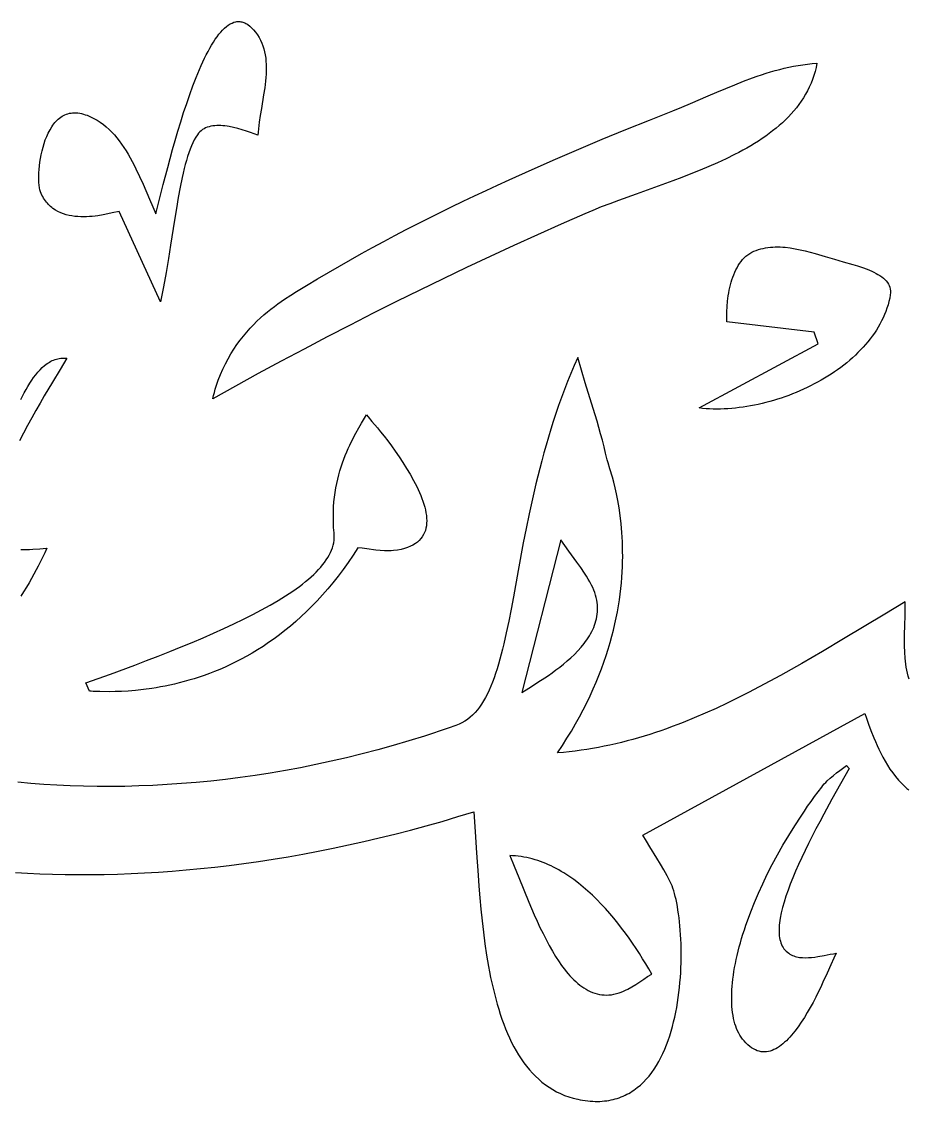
# Model space of a CAD drawing. Extents: x -500 to 500, y -300 to 300.
# Drawn here: x 168.2 to 276.2, y -26.1 to 105.4 of the extents above; entities that cross this region are included whole.
import ezdxf

# ---------------------------------------------------------------- set-up
doc = ezdxf.new("R2010")
doc.units = 0
doc.header["$MEASUREMENT"] = 0
doc.layers.add('IMPORT_-_120CM_SUR_70CM-1', color=18, linetype='CONTINUOUS')

msp = doc.modelspace()

# ---------------------------------------------------------------- linework, layer by layer
at = {"layer": 'IMPORT_-_120CM_SUR_70CM-1'}
for points in [[(185.11, 71.26), (180.05, 82.27), (179.22, 82.09), (178.7, 81.97), (178.11, 81.86), (177.47, 81.76), (177.13, 81.71), (176.79, 81.68), (176.45, 81.65), (176.09, 81.63), (175.74, 81.62), (175.38, 81.63), (175.02, 81.65), (174.66, 81.68), (174.31, 81.73), (173.96, 81.8), (173.61, 81.88), (173.27, 81.99), (172.94, 82.12), (172.61, 82.27), (172.3, 82.45), (172, 82.65), (171.86, 82.76), (171.72, 82.88), (171.58, 83), (171.45, 83.14), (171.32, 83.28), (171.2, 83.42), (171.08, 83.58), (170.96, 83.74), (170.85, 83.91), (170.75, 84.09), (170.65, 84.28), (170.55, 84.48), (170.48, 84.67), (170.42, 84.9), (170.37, 85.17), (170.33, 85.48), (170.3, 85.81), (170.29, 86.18), (170.28, 86.56), (170.29, 86.97), (170.32, 87.39), (170.36, 87.83), (170.41, 88.28), (170.48, 88.73), (170.57, 89.19), (170.67, 89.65), (170.79, 90.11), (170.92, 90.56), (171.07, 91), (171.24, 91.42), (171.43, 91.83), (171.64, 92.22), (171.86, 92.59), (171.98, 92.77), (172.11, 92.93), (172.23, 93.09), (172.37, 93.24), (172.51, 93.39), (172.65, 93.52), (172.8, 93.64), (172.96, 93.76), (173.12, 93.87), (173.29, 93.96), (173.46, 94.04), (173.64, 94.12), (173.82, 94.18), (174.01, 94.23), (174.2, 94.26), (174.4, 94.29), (174.6, 94.3), (174.82, 94.29), (175.03, 94.28), (175.26, 94.24), (175.48, 94.2), (175.72, 94.13), (175.94, 94.06), (176.16, 93.99), (176.59, 93.81), (176.99, 93.61), (177.39, 93.39), (177.77, 93.14), (178.14, 92.87), (178.49, 92.58), (178.83, 92.27), (179.16, 91.95), (179.48, 91.6), (179.78, 91.24), (180.08, 90.87), (180.36, 90.48), (180.64, 90.08), (180.9, 89.66), (181.16, 89.24), (181.41, 88.8), (181.65, 88.36), (181.88, 87.92), (182.11, 87.46), (182.55, 86.54), (182.97, 85.61), (183.76, 83.76), (184.15, 82.86), (184.53, 81.99), (185.44, 85.55), (185.98, 87.62), (186.58, 89.81), (186.89, 90.93), (187.22, 92.06), (187.57, 93.19), (187.92, 94.31), (188.29, 95.42), (188.66, 96.51), (189.05, 97.57), (189.44, 98.59), (189.85, 99.57), (190.05, 100.04), (190.26, 100.49), (190.47, 100.94), (190.68, 101.36), (190.89, 101.77), (191.11, 102.17), (191.33, 102.54), (191.54, 102.9), (191.77, 103.24), (191.99, 103.55), (192.21, 103.85), (192.44, 104.12), (192.66, 104.37), (192.89, 104.59), (193.12, 104.79), (193.35, 104.96), (193.58, 105.11), (193.82, 105.22), (194.05, 105.31), (194.29, 105.37), (194.4, 105.39), (194.52, 105.4), (194.64, 105.4), (194.76, 105.39), (194.88, 105.38), (195, 105.35), (195.12, 105.32), (195.24, 105.28), (195.36, 105.23), (195.48, 105.18), (195.6, 105.11), (195.72, 105.04), (195.96, 104.86), (196.2, 104.65), (196.44, 104.4), (196.69, 104.1), (196.91, 103.79), (197.12, 103.47), (197.29, 103.13), (197.45, 102.79), (197.58, 102.44), (197.69, 102.08), (197.78, 101.71), (197.85, 101.34), (197.91, 100.96), (197.94, 100.57), (197.96, 100.18), (197.97, 99.79), (197.97, 99.39), (197.95, 98.98), (197.92, 98.57), (197.88, 98.16), (197.79, 97.33), (197.66, 96.49), (197.39, 94.81), (197.25, 93.98), (197.13, 93.16), (197.03, 92.35), (197, 91.95), (196.97, 91.55), (196.52, 91.73), (196.05, 91.9), (195.56, 92.07), (195.05, 92.23), (194.53, 92.38), (194, 92.51), (193.47, 92.61), (193.21, 92.65), (192.95, 92.69), (192.69, 92.71), (192.43, 92.73), (192.18, 92.73), (191.94, 92.73), (191.7, 92.71), (191.46, 92.69), (191.23, 92.65), (191.01, 92.59), (190.8, 92.53), (190.6, 92.45), (190.4, 92.35), (190.22, 92.24), (190.04, 92.11), (189.88, 91.97), (189.73, 91.8), (189.59, 91.62), (189.4, 91.32), (189.21, 90.98), (189.03, 90.63), (188.86, 90.25), (188.7, 89.85), (188.54, 89.42), (188.39, 88.98), (188.25, 88.5), (188.12, 88.01), (187.99, 87.5), (187.86, 86.96), (187.74, 86.41), (187.5, 85.23), (187.27, 83.97), (187.04, 82.63), (186.82, 81.22), (186.33, 78.17), (186.07, 76.54), (185.78, 74.85), (185.46, 73.09)], [(191.47, 59.47), (191.56, 59.86), (191.67, 60.25), (191.77, 60.62), (191.89, 61), (192.01, 61.36), (192.13, 61.72), (192.4, 62.42), (192.69, 63.09), (193, 63.73), (193.33, 64.35), (193.67, 64.95), (194.03, 65.52), (194.41, 66.07), (194.79, 66.6), (195.19, 67.1), (195.6, 67.58), (196.01, 68.05), (196.43, 68.49), (196.85, 68.91), (197.27, 69.31), (197.7, 69.69), (198.13, 70.05), (198.55, 70.39), (198.97, 70.72), (199.39, 71.03), (199.79, 71.32), (200.19, 71.6), (200.96, 72.1), (201.67, 72.55), (202.89, 73.28), (204.22, 74.08), (205.55, 74.86), (206.89, 75.63), (208.23, 76.39), (209.58, 77.15), (210.93, 77.89), (212.29, 78.62), (213.66, 79.35), (215.03, 80.06), (216.4, 80.77), (217.78, 81.47), (219.17, 82.16), (220.56, 82.84), (221.95, 83.51), (223.35, 84.18), (224.75, 84.83), (226.15, 85.48), (227.56, 86.13), (230.38, 87.4), (233.22, 88.64), (236.06, 89.86), (238.91, 91.06), (241.78, 92.24), (244.64, 93.4), (247.51, 94.54), (248.59, 94.98), (249.66, 95.42), (251.8, 96.35), (252.88, 96.81), (253.96, 97.27), (255.04, 97.71), (256.12, 98.14), (257.21, 98.55), (257.76, 98.74), (258.31, 98.93), (258.86, 99.1), (259.41, 99.27), (259.97, 99.43), (260.52, 99.58), (261.08, 99.72), (261.64, 99.84), (262.2, 99.96), (262.77, 100.06), (263.34, 100.15), (263.9, 100.22), (264.48, 100.28), (265.05, 100.32), (264.94, 99.81), (264.82, 99.31), (264.67, 98.82), (264.51, 98.35), (264.33, 97.88), (264.12, 97.43), (263.91, 96.98), (263.67, 96.55), (263.42, 96.12), (263.15, 95.71), (262.86, 95.31), (262.56, 94.91), (262.25, 94.53), (261.92, 94.15), (261.57, 93.79), (261.22, 93.43), (260.85, 93.08), (260.46, 92.74), (260.07, 92.41), (259.66, 92.08), (259.24, 91.76), (258.81, 91.45), (258.37, 91.15), (257.92, 90.85), (257.46, 90.56), (256.99, 90.28), (256.51, 90), (256.03, 89.73), (255.53, 89.46), (255.03, 89.2), (254.01, 88.7), (252.96, 88.21), (251.9, 87.74), (250.81, 87.29), (249.71, 86.85), (248.61, 86.42), (247.49, 86.01), (245.26, 85.2), (243.04, 84.4), (240.87, 83.62), (239.81, 83.22), (238.78, 82.82), (237.77, 82.41), (236.79, 82), (233.89, 80.73), (231, 79.44), (228.12, 78.13), (225.25, 76.8), (222.38, 75.45), (219.53, 74.09), (216.68, 72.7), (213.85, 71.3), (211.02, 69.88), (208.2, 68.45), (205.39, 66.99), (202.58, 65.52), (199.79, 64.03), (197.01, 62.53), (194.23, 61.01)], [(250.7, 58.35), (265.19, 66.16), (264.7, 67.58), (254.07, 68.82), (254.06, 69.42), (254.07, 70.05), (254.1, 70.7), (254.16, 71.36), (254.25, 72.02), (254.31, 72.35), (254.37, 72.68), (254.44, 73.01), (254.52, 73.33), (254.6, 73.65), (254.7, 73.97), (254.81, 74.27), (254.92, 74.57), (255.04, 74.87), (255.18, 75.15), (255.32, 75.42), (255.47, 75.69), (255.64, 75.94), (255.81, 76.18), (256, 76.41), (256.2, 76.62), (256.41, 76.82), (256.63, 77), (256.86, 77.16), (257.11, 77.31), (257.37, 77.43), (257.64, 77.54), (257.92, 77.64), (258.21, 77.72), (258.5, 77.78), (258.79, 77.84), (259.09, 77.88), (259.38, 77.92), (259.68, 77.94), (259.98, 77.95), (260.28, 77.95), (260.58, 77.95), (260.88, 77.93), (261.19, 77.91), (261.8, 77.84), (262.41, 77.74), (263.02, 77.62), (263.63, 77.48), (264.24, 77.32), (264.84, 77.15), (266.04, 76.8), (267.21, 76.45), (268.26, 76.15), (269.42, 75.82), (270.01, 75.64), (270.61, 75.44), (271.18, 75.23), (271.46, 75.11), (271.73, 74.99), (272, 74.87), (272.25, 74.74), (272.49, 74.6), (272.72, 74.46), (272.94, 74.31), (273.14, 74.15), (273.32, 73.98), (273.49, 73.81), (273.63, 73.63), (273.76, 73.44), (273.86, 73.25), (273.94, 73.04), (273.99, 72.83), (274.02, 72.61), (274.02, 72.37), (273.99, 72.13), (273.92, 71.72), (273.82, 71.31), (273.71, 70.9), (273.58, 70.5), (273.44, 70.1), (273.28, 69.71), (273.11, 69.32), (272.93, 68.94), (272.73, 68.56), (272.52, 68.19), (272.29, 67.82), (272.05, 67.46), (271.8, 67.11), (271.54, 66.76), (271.26, 66.41), (270.98, 66.07), (270.68, 65.74), (270.37, 65.41), (270.05, 65.09), (269.73, 64.77), (269.39, 64.46), (269.04, 64.16), (268.69, 63.86), (268.32, 63.57), (267.95, 63.29), (267.57, 63.01), (267.18, 62.74), (266.79, 62.48), (266.38, 62.22), (265.97, 61.97), (265.56, 61.73), (265.14, 61.49), (264.71, 61.27), (264.28, 61.05), (263.85, 60.83), (263.41, 60.63), (262.96, 60.43), (262.51, 60.24), (262.06, 60.06), (261.61, 59.88), (261.15, 59.72), (260.69, 59.56), (260.23, 59.41), (259.77, 59.27), (259.3, 59.14), (258.84, 59.01), (258.37, 58.9), (257.91, 58.79), (257.44, 58.69), (256.97, 58.6), (256.51, 58.52), (256.05, 58.45), (255.58, 58.39), (255.12, 58.34), (254.67, 58.29), (254.21, 58.26), (253.76, 58.24), (253.31, 58.22), (252.86, 58.22), (252.42, 58.22), (251.98, 58.24), (251.55, 58.26), (251.12, 58.3)], [(210.18, 57.51), (210.39, 57.27), (210.85, 56.72), (211.52, 55.92), (211.91, 55.44), (212.33, 54.91), (212.77, 54.33), (213.23, 53.72), (213.7, 53.08), (214.17, 52.4), (214.63, 51.71), (215.08, 50.99), (215.52, 50.27), (215.93, 49.53), (216.12, 49.16), (216.31, 48.79), (216.48, 48.43), (216.65, 48.06), (216.8, 47.7), (216.94, 47.34), (217.07, 46.98), (217.18, 46.62), (217.28, 46.27), (217.36, 45.93), (217.43, 45.59), (217.48, 45.26), (217.51, 44.94), (217.52, 44.62), (217.51, 44.31), (217.48, 44.01), (217.43, 43.72), (217.36, 43.44), (217.26, 43.17), (217.14, 42.92), (216.99, 42.67), (216.82, 42.44), (216.62, 42.22), (216.39, 42.02), (216.14, 41.83), (215.85, 41.66), (215.53, 41.5), (215.19, 41.36), (214.81, 41.24), (214.4, 41.13), (213.95, 41.05), (213.47, 40.98), (213.2, 40.95), (212.93, 40.94), (212.66, 40.94), (212.39, 40.95), (211.85, 40.99), (211.31, 41.05), (210.22, 41.2), (209.68, 41.27), (209.14, 41.33), (208.55, 40.41), (207.95, 39.53), (207.34, 38.68), (206.72, 37.86), (206.1, 37.07), (205.47, 36.31), (204.83, 35.58), (204.19, 34.88), (203.55, 34.21), (202.9, 33.56), (202.24, 32.94), (201.58, 32.35), (200.92, 31.79), (200.26, 31.25), (199.59, 30.73), (198.93, 30.24), (198.26, 29.77), (197.6, 29.32), (196.93, 28.9), (196.26, 28.5), (195.6, 28.12), (194.94, 27.76), (194.28, 27.42), (193.63, 27.1), (192.98, 26.8), (192.33, 26.52), (191.69, 26.26), (191.05, 26.01), (190.42, 25.78), (189.8, 25.57), (189.18, 25.37), (188.57, 25.19), (187.97, 25.02), (187.38, 24.86), (186.8, 24.72), (186.23, 24.59), (185.67, 24.48), (185.11, 24.37), (184.58, 24.28), (184.05, 24.2), (183.03, 24.06), (182.07, 23.96), (181.17, 23.88), (180.34, 23.84), (179.57, 23.81), (178.87, 23.8), (177.72, 23.82), (176.9, 23.84), (176.64, 23.85), (176.47, 23.85), (176.02, 24.86), (179.02, 25.95), (181.96, 27.04), (183.41, 27.59), (184.83, 28.14), (186.24, 28.69), (187.61, 29.25), (188.96, 29.8), (190.28, 30.36), (191.57, 30.92), (192.82, 31.48), (194.03, 32.05), (195.2, 32.61), (196.33, 33.18), (197.41, 33.75), (198.44, 34.32), (199.42, 34.89), (199.89, 35.18), (200.34, 35.47), (200.78, 35.75), (201.21, 36.04), (201.62, 36.33), (202.02, 36.62), (202.4, 36.91), (202.77, 37.2), (203.12, 37.49), (203.45, 37.78), (203.76, 38.08), (204.06, 38.37), (204.34, 38.66), (204.61, 38.96), (204.85, 39.25), (205.08, 39.55), (205.29, 39.84), (205.48, 40.14), (205.65, 40.44), (205.8, 40.73), (205.93, 41.03), (206.04, 41.33), (206.13, 41.63), (206.2, 41.93), (206.24, 42.23), (206.27, 42.53), (206.27, 42.83), (206.25, 43.13), (206.19, 43.8), (206.16, 44.45), (206.15, 45.08), (206.15, 45.71), (206.18, 46.32), (206.23, 46.92), (206.29, 47.5), (206.36, 48.07), (206.46, 48.62), (206.56, 49.17), (206.68, 49.69), (206.81, 50.21), (206.96, 50.71), (207.11, 51.19), (207.27, 51.66), (207.43, 52.12), (207.6, 52.56), (207.78, 52.99), (207.96, 53.41), (208.15, 53.81), (208.52, 54.57), (208.89, 55.27), (209.25, 55.92), (209.59, 56.51)], [(233.86, 42.27), (229.1, 23.69), (229.62, 24.03), (230.28, 24.45), (231.05, 24.94), (231.9, 25.49), (232.34, 25.79), (232.8, 26.11), (233.26, 26.44), (233.72, 26.79), (234.19, 27.16), (234.64, 27.54), (235.09, 27.93), (235.52, 28.34), (235.93, 28.77), (236.33, 29.21), (236.7, 29.66), (236.87, 29.9), (237.04, 30.13), (237.2, 30.37), (237.35, 30.62), (237.49, 30.86), (237.63, 31.11), (237.75, 31.37), (237.86, 31.62), (237.96, 31.88), (238.05, 32.15), (238.13, 32.41), (238.2, 32.68), (238.25, 32.96), (238.29, 33.23), (238.32, 33.51), (238.34, 33.79), (238.33, 34.08), (238.32, 34.37), (238.29, 34.66), (238.24, 34.96), (238.18, 35.26), (238.09, 35.56), (238, 35.86), (237.88, 36.17), (237.75, 36.48), (237.6, 36.79), (237.4, 37.16), (237.19, 37.52), (236.98, 37.87), (236.76, 38.22), (236.3, 38.91), (235.81, 39.58), (234.82, 40.92), (234.33, 41.59)], [(268.98, 14.43), (267.92, 12.57), (266.88, 10.72), (265.88, 8.88), (265.39, 7.97), (264.92, 7.08), (264.46, 6.19), (264.02, 5.31), (263.6, 4.45), (263.2, 3.6), (262.82, 2.76), (262.46, 1.95), (262.12, 1.15), (261.81, 0.37), (261.53, -0.38), (261.28, -1.11), (261.05, -1.82), (260.86, -2.49), (260.7, -3.15), (260.58, -3.77), (260.53, -4.07), (260.5, -4.36), (260.47, -4.64), (260.45, -4.92), (260.44, -5.19), (260.44, -5.44), (260.45, -5.69), (260.47, -5.94), (260.5, -6.17), (260.55, -6.39), (260.6, -6.6), (260.67, -6.8), (260.74, -7), (260.83, -7.18), (260.93, -7.35), (261.04, -7.52), (261.17, -7.67), (261.31, -7.81), (261.46, -7.94), (261.62, -8.06), (261.77, -8.15), (261.93, -8.24), (262.09, -8.31), (262.25, -8.38), (262.41, -8.43), (262.58, -8.48), (262.76, -8.52), (262.93, -8.55), (263.29, -8.59), (263.65, -8.6), (264.02, -8.59), (264.4, -8.57), (264.78, -8.52), (265.16, -8.46), (265.93, -8.33), (266.68, -8.18), (267.05, -8.12), (267.41, -8.06), (267.12, -8.66), (266.75, -9.48), (266.31, -10.47), (265.79, -11.58), (265.51, -12.18), (265.21, -12.79), (264.9, -13.41), (264.58, -14.03), (264.24, -14.65), (263.88, -15.27), (263.52, -15.87), (263.14, -16.45), (262.76, -17.01), (262.36, -17.54), (262.16, -17.8), (261.96, -18.04), (261.75, -18.27), (261.54, -18.49), (261.33, -18.7), (261.12, -18.9), (260.91, -19.09), (260.69, -19.26), (260.48, -19.42), (260.26, -19.56), (260.04, -19.68), (259.82, -19.79), (259.6, -19.89), (259.37, -19.96), (259.15, -20.02), (258.92, -20.05), (258.7, -20.07), (258.47, -20.06), (258.24, -20.04), (258.01, -19.99), (257.78, -19.92), (257.55, -19.82), (257.32, -19.71), (257.09, -19.56), (256.86, -19.39), (256.63, -19.2), (256.4, -18.98), (256.17, -18.73), (255.99, -18.51), (255.82, -18.28), (255.67, -18.04), (255.53, -17.78), (255.39, -17.51), (255.27, -17.23), (255.16, -16.93), (255.07, -16.63), (254.98, -16.31), (254.9, -15.98), (254.84, -15.63), (254.78, -15.28), (254.74, -14.92), (254.7, -14.54), (254.68, -14.15), (254.67, -13.76), (254.67, -13.35), (254.68, -12.94), (254.7, -12.51), (254.73, -12.08), (254.77, -11.64), (254.82, -11.19), (254.88, -10.73), (254.95, -10.26), (255.03, -9.78), (255.12, -9.3), (255.22, -8.81), (255.34, -8.31), (255.46, -7.81), (255.59, -7.29), (255.73, -6.78), (255.88, -6.25), (256.04, -5.72), (256.22, -5.19), (256.4, -4.65), (256.59, -4.1), (257, -3), (257.44, -1.87), (257.93, -0.74), (258.45, 0.41), (259.01, 1.58), (259.61, 2.75), (260.24, 3.92), (260.91, 5.11), (261.61, 6.29), (262.35, 7.48), (263.12, 8.66), (263.52, 9.25), (263.92, 9.84), (264.34, 10.43), (264.76, 11.02), (265.19, 11.61), (265.63, 12.19), (265.79, 12.39), (265.95, 12.58), (266.12, 12.76), (266.3, 12.94), (266.67, 13.28), (267.05, 13.6), (267.45, 13.91), (267.86, 14.22), (268.67, 14.81)], [(244.93, -10.59), (244.57, -9.97), (244.21, -9.35), (243.82, -8.73), (243.43, -8.1), (243.02, -7.47), (242.6, -6.84), (242.17, -6.22), (241.72, -5.6), (241.26, -4.99), (240.79, -4.38), (240.31, -3.78), (239.81, -3.2), (239.3, -2.62), (238.78, -2.06), (238.25, -1.52), (237.71, -0.99), (237.16, -0.48), (236.59, 0.01), (236.02, 0.48), (235.43, 0.92), (234.84, 1.34), (234.23, 1.73), (233.92, 1.92), (233.61, 2.09), (233.3, 2.27), (232.98, 2.43), (232.67, 2.58), (232.35, 2.73), (232.03, 2.87), (231.7, 3), (231.38, 3.12), (231.05, 3.24), (230.72, 3.34), (230.38, 3.44), (230.05, 3.52), (229.71, 3.6), (229.37, 3.66), (229.03, 3.72), (228.68, 3.76), (228.34, 3.8), (227.99, 3.82), (227.64, 3.84), (228.18, 2.55), (228.76, 1.16), (229.35, -0.32), (229.98, -1.83), (230.3, -2.6), (230.63, -3.37), (230.97, -4.14), (231.32, -4.9), (231.69, -5.65), (232.06, -6.38), (232.44, -7.1), (232.83, -7.79), (233.23, -8.46), (233.65, -9.1), (233.86, -9.41), (234.08, -9.71), (234.3, -10), (234.52, -10.28), (234.74, -10.55), (234.97, -10.8), (235.2, -11.05), (235.44, -11.29), (235.68, -11.51), (235.92, -11.73), (236.17, -11.93), (236.42, -12.11), (236.67, -12.28), (236.93, -12.44), (237.19, -12.58), (237.45, -12.71), (237.72, -12.82), (238, -12.92), (238.27, -13), (238.55, -13.06), (238.84, -13.1), (239.13, -13.13), (239.42, -13.14), (239.72, -13.13), (240.02, -13.1), (240.33, -13.04), (240.64, -12.97), (240.95, -12.88), (241.22, -12.79), (241.49, -12.68), (241.75, -12.56), (242, -12.43), (242.5, -12.15), (242.99, -11.84), (243.95, -11.2), (244.43, -10.89)]]:
    msp.add_lwpolyline(points, close=True, dxfattribs=at)
for points in [[(276.27, 25.34), (276.17, 25.69), (276.08, 26.05), (276.01, 26.41), (275.94, 26.77), (275.89, 27.13), (275.84, 27.5), (275.8, 27.88), (275.75, 28.63), (275.72, 29.39), (275.71, 30.16), (275.72, 30.93), (275.74, 31.7), (275.78, 33.23), (275.79, 33.98), (275.8, 34.73), (273.31, 33.24), (270.8, 31.74), (268.29, 30.22), (265.75, 28.71), (264.48, 27.96), (263.2, 27.22), (261.92, 26.49), (260.63, 25.77), (259.33, 25.06), (258.03, 24.37), (256.73, 23.69), (255.41, 23.03), (254.1, 22.39), (252.77, 21.77), (251.44, 21.17), (250.11, 20.6), (248.76, 20.05), (248.09, 19.79), (247.41, 19.54), (246.73, 19.29), (246.05, 19.05), (245.37, 18.82), (244.68, 18.6), (244, 18.39), (243.31, 18.18), (242.62, 17.99), (241.93, 17.8), (241.23, 17.62), (240.54, 17.45), (239.84, 17.29), (239.14, 17.15), (238.44, 17.01), (237.73, 16.88), (237.03, 16.77), (236.32, 16.66), (235.61, 16.57), (234.89, 16.48), (234.18, 16.41), (233.46, 16.35), (234.05, 17.24), (234.61, 18.12), (235.14, 19), (235.65, 19.87), (236.13, 20.74), (236.58, 21.59), (237.01, 22.45), (237.42, 23.29), (237.8, 24.13), (238.16, 24.96), (238.5, 25.78), (238.81, 26.6), (239.1, 27.41), (239.38, 28.2), (239.63, 28.99), (239.86, 29.78), (240.07, 30.55), (240.27, 31.31), (240.45, 32.07), (240.61, 32.81), (240.75, 33.54), (240.88, 34.27), (240.99, 34.98), (241.08, 35.68), (241.17, 36.37), (241.24, 37.05), (241.29, 37.72), (241.34, 38.38), (241.37, 39.02), (241.39, 39.65), (241.4, 40.27), (241.39, 40.88), (241.38, 41.47), (241.36, 42.05), (241.34, 42.62), (241.3, 43.17), (241.26, 43.71), (241.21, 44.24), (241.09, 45.24), (240.95, 46.19), (240.8, 47.07), (240.64, 47.89), (240.47, 48.64), (240.3, 49.33), (240.14, 49.94), (239.84, 50.95), (239.61, 51.66), (239.54, 51.89), (239.5, 52.05), (239.32, 52.84), (239.12, 53.62), (238.92, 54.41), (238.71, 55.19), (238.27, 56.75), (237.8, 58.3), (236.84, 61.4), (236.37, 62.95), (235.91, 64.51), (235.48, 63.53), (235.07, 62.55), (234.68, 61.58), (234.3, 60.6), (233.94, 59.63), (233.59, 58.65), (233.26, 57.68), (232.94, 56.71), (232.63, 55.75), (232.34, 54.79), (232.06, 53.83), (231.79, 52.88), (231.53, 51.93), (231.29, 50.98), (231.05, 50.05), (230.82, 49.11), (230.4, 47.27), (230, 45.45), (229.63, 43.67), (229.29, 41.92), (228.66, 38.55), (228.08, 35.36), (227.79, 33.84), (227.51, 32.37), (227.22, 30.97), (226.92, 29.63), (226.76, 28.99), (226.6, 28.36), (226.44, 27.75), (226.27, 27.15), (226.1, 26.58), (225.92, 26.02), (225.74, 25.48), (225.54, 24.97), (225.34, 24.47), (225.13, 23.99), (224.92, 23.53), (224.69, 23.1), (224.46, 22.68), (224.21, 22.29), (223.96, 21.92), (223.69, 21.58), (223.41, 21.25), (223.12, 20.95), (222.82, 20.68), (222.5, 20.43), (222.17, 20.2), (221.82, 20), (221.65, 19.91), (221.46, 19.83), (221.28, 19.75), (221.09, 19.68), (220.13, 19.34), (219.17, 19.02), (218.21, 18.7), (217.26, 18.39), (215.35, 17.8), (213.44, 17.24), (211.55, 16.71), (209.65, 16.22), (207.77, 15.75), (205.89, 15.32), (204.02, 14.92), (202.16, 14.54), (200.31, 14.2), (198.47, 13.89), (196.64, 13.6), (194.82, 13.35), (193.02, 13.12), (191.22, 12.92), (189.44, 12.75), (187.67, 12.6), (185.92, 12.48), (184.18, 12.39), (182.46, 12.32), (180.75, 12.27), (179.06, 12.25), (177.39, 12.26), (175.73, 12.29), (174.09, 12.34), (172.48, 12.41), (170.88, 12.51), (169.3, 12.63), (167.74, 12.77)], [(168.1, 59.36), (168.51, 60.18), (168.73, 60.59), (168.95, 60.98), (169.18, 61.36), (169.41, 61.72), (169.65, 62.07), (169.9, 62.4), (170.16, 62.72), (170.43, 63.01), (170.7, 63.28), (170.99, 63.53), (171.29, 63.75), (171.44, 63.85), (171.59, 63.94), (171.75, 64.03), (171.91, 64.11), (172.08, 64.18), (172.25, 64.24), (172.42, 64.29), (172.59, 64.34), (172.77, 64.37), (172.95, 64.4), (173.13, 64.42), (173.32, 64.42), (173.51, 64.42), (173.71, 64.41), (172.87, 63.04), (171.94, 61.5), (170.94, 59.83), (170.43, 58.95), (169.92, 58.05), (169.41, 57.14), (168.91, 56.22), (168.42, 55.28), (167.94, 54.34)], [(168.07, 41.12), (168.28, 41.11), (168.7, 41.1), (169.13, 41.11), (169.55, 41.14), (170.4, 41.21), (170.82, 41.24), (171.25, 41.27), (171, 40.72), (170.65, 39.98), (170.21, 39.1), (169.96, 38.62), (169.68, 38.11), (169.39, 37.59), (169.09, 37.06), (168.76, 36.52), (168.42, 35.97), (168.07, 35.43)], [(167.42, 1.78), (168.91, 1.69), (170.41, 1.62), (171.94, 1.57), (173.49, 1.53), (175.05, 1.52), (176.64, 1.52), (178.24, 1.54), (179.87, 1.58), (181.51, 1.64), (183.17, 1.72), (184.84, 1.82), (186.53, 1.95), (188.24, 2.09), (189.97, 2.25), (191.71, 2.44), (193.46, 2.65), (195.23, 2.88), (197.02, 3.13), (198.81, 3.4), (200.63, 3.7), (202.45, 4.02), (204.29, 4.37), (206.14, 4.74), (208, 5.13), (209.87, 5.55), (211.75, 5.99), (213.65, 6.45), (215.55, 6.95), (217.46, 7.47), (219.39, 8.01), (221.32, 8.58), (223.26, 9.18), (223.43, 6.75), (223.6, 4.17), (223.78, 1.47), (223.88, 0.1), (224, -1.3), (224.12, -2.69), (224.27, -4.1), (224.43, -5.5), (224.61, -6.89), (224.82, -8.28), (224.93, -8.97), (225.05, -9.65), (225.18, -10.32), (225.31, -11), (225.46, -11.66), (225.61, -12.32), (225.76, -12.97), (225.93, -13.61), (226.11, -14.24), (226.29, -14.86), (226.49, -15.48), (226.69, -16.08), (226.91, -16.67), (227.13, -17.25), (227.37, -17.82), (227.62, -18.37), (227.87, -18.91), (228.15, -19.43), (228.43, -19.94), (228.72, -20.44), (229.03, -20.91), (229.35, -21.38), (229.68, -21.82), (230.03, -22.24), (230.39, -22.65), (230.77, -23.04), (231.16, -23.4), (231.56, -23.75), (231.98, -24.08), (232.42, -24.38), (232.87, -24.66), (233.34, -24.92), (233.82, -25.15), (234.32, -25.37), (234.84, -25.55), (235.37, -25.71), (235.92, -25.84), (236.21, -25.9), (236.49, -25.95), (236.81, -26), (237.13, -26.04), (237.43, -26.06), (237.74, -26.08), (238.03, -26.09), (238.33, -26.09), (238.61, -26.09), (238.9, -26.07), (239.17, -26.04), (239.45, -26.01), (239.71, -25.97), (239.98, -25.92), (240.23, -25.86), (240.49, -25.79), (240.74, -25.72), (240.98, -25.64), (241.22, -25.55), (241.45, -25.45), (241.68, -25.34), (241.91, -25.23), (242.13, -25.12), (242.35, -24.99), (242.56, -24.86), (242.77, -24.72), (242.97, -24.57), (243.17, -24.42), (243.55, -24.1), (243.92, -23.76), (244.27, -23.39), (244.61, -23), (244.93, -22.59), (245.23, -22.15), (245.52, -21.71), (245.79, -21.24), (246.05, -20.75), (246.29, -20.26), (246.52, -19.74), (246.73, -19.21), (246.93, -18.67), (247.12, -18.12), (247.3, -17.56), (247.46, -16.99), (247.6, -16.41), (247.74, -15.83), (247.87, -15.24), (247.98, -14.64), (248.08, -14.04), (248.17, -13.43), (248.25, -12.83), (248.32, -12.22), (248.37, -11.62), (248.42, -11.01), (248.46, -10.41), (248.49, -9.81), (248.51, -9.21), (248.52, -8.62), (248.52, -8.04), (248.51, -7.46), (248.5, -6.9), (248.48, -6.34), (248.45, -5.79), (248.41, -5.26), (248.37, -4.73), (248.32, -4.23), (248.26, -3.73), (248.2, -3.25), (248.13, -2.79), (248.06, -2.35), (247.98, -1.93), (247.89, -1.52), (247.8, -1.14), (247.71, -0.78), (247.62, -0.44), (247.51, -0.13), (247.41, 0.16), (247.3, 0.42), (247.19, 0.66), (246.81, 1.38), (246.41, 2.1), (246, 2.81), (245.57, 3.51), (244.71, 4.91), (244.28, 5.61), (243.86, 6.31), (270.9, 21.13), (271.1, 20.56), (271.35, 19.86), (271.63, 19.06), (271.97, 18.19), (272.17, 17.73), (272.37, 17.26), (272.59, 16.78), (272.83, 16.3), (273.08, 15.82), (273.35, 15.33), (273.64, 14.85), (273.95, 14.38), (274.28, 13.92), (274.63, 13.47), (274.99, 13.03), (275.38, 12.61), (275.58, 12.41), (275.79, 12.21), (276.01, 12.02), (276.23, 11.84)]]:
    msp.add_lwpolyline(points, dxfattribs=at)

doc.saveas('drawing.dxf')
